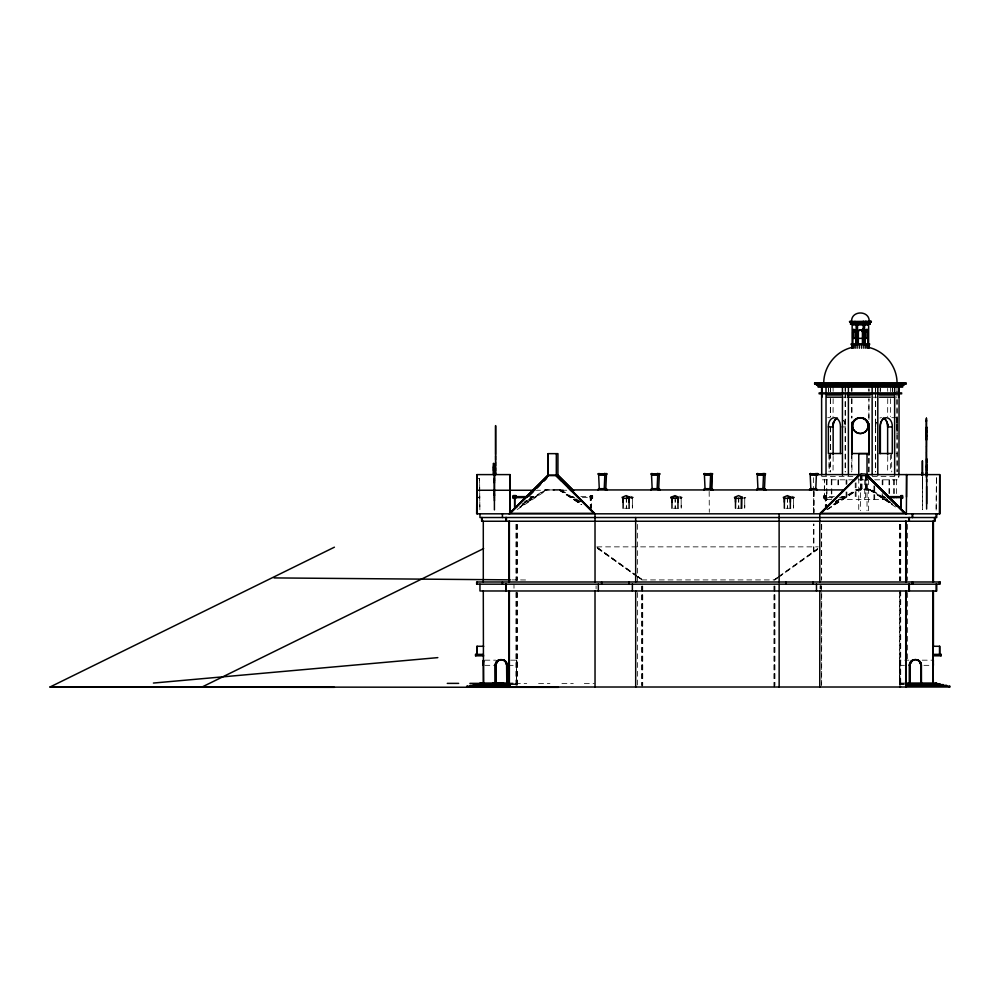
<?xml version="1.0" encoding="UTF-8"?>
<svg xmlns="http://www.w3.org/2000/svg" width="1000" height="1000" viewBox="0 0 1000 1000"><rect width="100%" height="100%" fill="white"/><g stroke="black" fill="none" stroke-linecap="round" stroke-linejoin="round"><path stroke-width="0.75" stroke-dasharray="5 3.75" d="M516.638 660.35L516.613 683.05L516.562 660.175L516.462 663.962L516.462 661.663M516.45 665.337L516.538 663.962M508.15 665.337L516.9 665.337L516.862 663.962M897.025 425.737L897.05 417.688L891.762 417.688M897.013 424.588L897.05 433.537L897.05 417.688M904.438 665.337L899.8 665.337L900.062 660.175L899.963 683.05M899.963 665.337L900.125 663.962M900.312 660.85L900.2 683.05M922.4 487.475L922.45 509.688L922.438 482.663M590.262 498.338L590.25 495.613L592.712 495.613L592.725 497.35L592.725 498.338L590.237 498.338L590.25 495.613M591.237 498.338L591.388 495.613M813.675 512.312L813.737 491.438M824 498.338L823.988 495.613L826.45 495.613L826.462 497.35L826.462 498.338L823.975 498.338L823.988 495.613M824.975 498.338L825.312 495.613M897.025 422.375L897.05 417.938L897.062 420.438M900.037 663.962L899.825 660.175L908.9 660.175M922.438 480.513L922.438 475.4M510.662 660.175L516.875 660.175L516.65 662.712M516.9 665.337L516.862 660.85M479.613 478.537L479.862 510.2L479.613 478.537L476.962 478.537M826.438 498.338L826.45 495.613M591.375 497.35L591.575 495.613L591.75 498.338L591.737 495.613M592.7 498.338L592.712 495.613M900.05 660.35L899.837 661.663M900.3 660.35L900.238 665.337L900.325 663.962M590.237 497.612L590.25 496.625L590.262 508.263M590.413 497.612L590.425 496.625L590.413 508.263M591.213 497.612L591.225 496.625L591.237 508.263M580.875 496.625L591.388 496.625L591.4 508.263M834.35 496.625L825.312 496.625L825.3 506.838M825.475 497.612L825.475 496.625L825.475 506.838M826.275 497.612L826.287 496.625L826.275 506.838M826.438 497.612L826.45 496.625L826.462 506.838M922.387 485.375L922.438 488.188L922.45 474.65M899.825 660.175L899.837 665.337M631.163 498.338L631.613 497.35M680.45 497.35L680 498.338L680.638 497.35M743.55 498.338L744.175 497.35M792.387 498.338L792.837 497.35M631.225 498.338L631.8 497.35M745.775 497.35L744.737 498.338M792.45 498.338L793.025 497.35M860.062 488.688L859.225 489.938L860.05 488.688L867.438 488.688L868.275 489.938L867.425 488.688M860.413 489.938L861.25 488.688L860.387 489.938M773.962 579.913L777.7 577.238M778.95 576.35L817.588 548.65M774.338 579.913L777.125 578.1M778.138 577.2L819.425 547.688M777.463 578.125L774.95 579.913L641.75 579.913L637.975 577.238M778.713 577.238L817.625 549.538M861.8 473.413L861 473.95L861.775 473.413M530.988 497.612L532.487 496.625L524.562 501.712M525.538 501.712L533.462 496.625L529.362 496.625M841.538 497.612L843.213 496.625L835.275 501.712M841.05 496.625L844.175 496.625L833.75 503.35M522.5 504.525L545.375 489.475L560.6 489.475L579.675 502.013M519.725 506.987L545.638 489.938L565.9 489.938M833.213 504.525L856.087 489.475L871.312 489.475L890.387 502.013M834.325 504.438L856.35 489.938L871.05 489.938L893.075 504.438M521.962 504.162L531.962 497.612L528.025 497.612M520.05 507.038L546.862 489.475M517.188 509.55L547.125 489.938M835.45 501.712L841.712 497.612M826.938 509.55L857.575 489.475M827.075 509.55L856.938 489.938M827.387 509.55L857.837 489.938M531.775 497.612L533.462 496.625M844.175 496.625L842.663 497.612L839.538 497.612M840.662 397.188L846.612 397.188M873.312 397.188L876.65 397.188M895.763 397.188L897.075 397.188M827.725 417.688L830.362 417.688M840.662 426.938L845.312 426.938A8.6 6.1 -90 0 0 843.713 420.438M896.025 453.512L897.075 453.512M860.6 473.413L865.962 473.413M821.6 476.525L854.1 476.525M872.275 476.525L899.087 476.525M853.713 479.825L822.075 479.825L822.075 476.525M858.787 479.825L868.1 479.825M874.7 479.825L898.725 479.825L898.725 476.525M535.487 490.262L568.175 490.262M476.812 497.25L479.462 497.25M590.237 497.35L592.725 497.35M823.975 497.35L826.462 497.35M477.125 497.75L479.762 497.75M582.362 497.612L591.4 497.612L591.388 496.625M832.862 497.612L825.3 497.612L825.312 496.625M632.35 498.338L633.387 497.35L630.662 496.188M681.2 498.338L682.225 497.35L679.513 496.188M793.587 498.338L794.613 497.35L791.888 496.188M824.412 499.525L824.412 491.95L824.3 499.525L831.812 499.525M838.6 499.525L889.5 499.525M624.612 508.263L632.35 508.263L632.35 497.612L632.35 508.263M673.462 508.263L681.2 508.263L681.137 497.612L681.2 508.263M737 508.263L744.737 508.263L744.737 497.612L744.737 508.263M785.837 508.263L793.587 508.263L793.587 497.612L793.587 508.263M596.862 546.862L818.275 546.862M813.637 551.825L813.637 524.025M813.913 551.825L813.95 524.025M484.862 660.175L495.712 660.175M922.2 660.175L931.825 660.175M484.812 665.337L495.288 665.337M923.888 665.337L931.875 665.337M508.15 683.05L516.938 683.05M899.762 683.05L904.438 683.05M515.375 683.375L526.737 683.375M538.575 683.375L549.95 683.375M561.912 683.375L573.288 683.375M584.325 683.375L594.275 683.375M510.85 683.838L516.95 683.838M899.75 683.838L904.325 683.838M510.825 684.638L516.962 684.638M904.338 684.638L899.737 684.638L899.775 590.975M511.812 579.862L528.9 580M884.925 497.612L883.238 496.625L884.9 497.612M574.05 497.612L572.525 496.625L580.275 501.712M869.837 489.475L892.812 504.525M869.575 489.938L895.612 506.987M559.125 489.475L579.55 502.85M559.663 489.938L581.775 504.438M558.862 489.938L580.988 504.438M884.737 497.612L887.425 499.25M870.475 489.938L892.55 504.438M870.163 489.938L892.237 504.438M580.45 501.712L572.688 496.625M560.337 489.938L579.775 502.725M559.975 489.938L579.45 502.725M559.6 489.938L581.575 504.438M559.237 489.938L581.312 504.438M884.212 496.625L885.713 497.612M597.812 548.65L636.725 576.35M597.337 547.75L636.112 575.45M637.362 576.35L642.362 579.913M597.087 547.75L635.862 575.45M637.112 576.35L642.113 579.913M597.863 547.75L636.5 575.45M637.75 576.35L642.738 579.913M516.4 660.175L516.725 661.663M922.438 485.725L922.45 477.525L922.45 483.338M825.125 495.613L825.462 498.338M787.525 497.612L787.588 508.263L787.588 499.762M738.688 497.612L738.737 508.263L738.737 499.762M709.175 491.438L709.3 512.312M675.138 497.612L675.2 508.263L675.2 499.762M626.3 497.612L626.35 508.263L626.35 499.762M813.85 491.438L813.913 512.312M516.888 661.663L516.613 665.337L516.487 662.712M922.387 478.875L922.387 480.788M907.638 524.362L907.638 580.438M907.638 592.525L907.638 660.688M900.725 524.362L900.725 580.438M900.725 590.975L900.725 685.462M900.362 524.362L900.362 580.438M900.362 590.975L900.387 684.638M899.775 524.362L899.775 580.438M899.412 524.362L899.412 580.438M899.412 592.525L899.412 685.462M897 391.65L897 387.025L897.087 471.887L897 393.188M896.5 479.825L896.388 498.013M894.15 479.825L894.15 498.013M893.825 479.825L893.825 498.013M892.438 387.025L892.438 391.375M892.3 388.475L892.3 391.375M891.6 453.512L891.737 471.925M890.387 387.025L890.475 391.65M890.4 398.675L890.462 416.525M890.462 454.825L890.475 471.887M889.5 479.825L889.5 493.462M888.988 479.825L888.988 493.462M887.638 388.475L887.75 391.375M887.75 398.675L887.638 416.525M887.75 456.375L887.638 471.875M882.875 479.825L882.875 487.4M882.875 494.988L882.875 499.525M882.2 479.825L882.2 485.887M882.2 493.462L882.2 499.525M880.362 388.475L880.362 391.375M880.138 388.475L880.138 391.375M875.675 387.025L875.675 391.375M875.675 392.837L875.675 471.875M875.487 388.475L875.487 391.375M875.487 392.837L875.487 471.875M874.7 485.887L874.7 499.525M873.925 485.887L873.925 499.525M868.938 388.475L868.962 391.375L868.863 387.025M868.662 479.775L868.637 510.712M867.05 475.138L867.025 510.712M866.95 475.2L866.938 488.688M866.688 475.2L866.675 488.688M865.775 478.2L865.775 488.688M865.75 475.2L865.562 499.525M865.5 475.2L865.512 488.688M864.725 479.825L864.725 499.525M861.988 475.2L861.975 488.688M861.725 475.2L861.712 488.688M860.788 475.2L860.812 488.688M860.525 475.2L860.35 510.712M858.775 478.225L858.75 510.712M856.075 482.863L856.075 499.525M855.238 482.863L855.238 499.525M851.963 387.025L851.938 391.375M851.938 398.675L851.938 418.013M851.938 456.375L851.95 471.925M851.725 388.475L851.7 391.375M851.725 398.675L851.725 418.013M851.712 453.512L851.712 471.925M846.875 479.825L846.875 484.375M846.875 491.95L846.875 499.525M846.1 479.825L846.1 484.375M846.1 491.95L846.1 499.525M845.312 387.025L845.312 391.375M845.312 392.837L845.312 471.875M845.125 387.025L845.125 391.375M845.125 392.837L845.125 471.875M838.6 479.825L838.6 487.4M837.925 479.825L837.925 487.4M833.05 387.025L833.15 391.375M833.15 398.675L833.05 416.525M833.15 456.375L833.05 471.875M831.812 479.825L831.812 487.4M831.812 488.925L831.812 498.013M831.3 479.825L831.3 487.4M831.3 488.925L831.3 498.013M830.413 387.025L830.413 391.65M830.4 398.675L830.4 416.525M830.4 426.938L830.413 471.887M830.337 388.475L830.325 391.65M830.337 398.675L830.337 416.525M830.337 426.938L830.325 471.887M829.2 455.05L829.2 471.925M829.062 453.512L829.062 471.925M828.5 388.475L828.5 391.375M828.363 388.475L828.363 391.375M826.975 479.825L826.975 487.4M826.975 488.925L826.975 499.525M826.65 479.825L826.65 490.438M826.65 491.95L826.65 499.525M821.688 524.362L821.65 580.438M821.688 592.525L821.65 685.462M821.388 524.325L821.388 579.562M821.388 585.8L821.388 685.462M820.863 585.8L820.863 588.913M820.612 585.8L820.612 588.913M820.075 585.8L820.075 588.913M813.95 491.587L813.95 513.212M813.637 477.688L813.637 490.05M813.637 491.587L813.637 513.212M774.95 586.125L774.95 685.462M774.587 586.125L774.587 687.013M774.338 586.125L774.338 685.462M773.962 586.125L773.962 687.013M642.738 586.125L642.738 685.462M642.362 586.125L642.362 685.462M642.113 586.125L642.113 687.013M641.75 586.125L641.75 685.462M637.55 524.362L637.55 581.987M637.55 592.525L637.537 685.462M596.087 585.8L596.087 588.913M517.288 524.362L517.288 580.438M517.288 592.525L517.288 685.462M516.925 524.362L516.925 580.438M516.925 592.537L516.95 684.638M516.337 524.362L516.337 580.438M516.337 592.537L516.312 684.638M515.975 524.362L515.975 580.438M515.975 592.525L515.975 687.013M513.987 584.175L513.987 588.263M843.525 420.438A8.6 6.05 -90 0 1 845.125 426.938M875.487 426.938A8.6 6.1 -90 0 1 876.137 422.375M879.912 418.013A8.6 6.1 -90 0 1 881.562 417.688M875.675 426.938A8.6 6.05 -90 0 1 876.325 422.375M590.438 497.35L590.438 498.338L590.425 495.613L590.438 497.35M591.587 497.35L591.587 498.338L591.562 497.35M592.562 497.35L592.55 498.338L592.537 495.613L592.562 497.35M824.175 497.35L824.175 498.338L824.163 495.613L824.175 497.35M826.3 497.35L826.3 498.338L826.287 495.613L826.3 497.35M936.425 477.413L936.15 511.238L936.425 477.413M860.325 488.688L859.488 489.938L860.3 488.688M861.513 488.688L860.675 489.938L861.488 488.688M532.325 496.625L530.825 497.612L532.325 496.625M844.013 496.625L842.513 497.612L844.013 496.625M868.012 489.938L867.175 488.688L867.987 489.938M867.1 489.938L866.263 488.688L867.075 489.938M866.838 489.938L866 488.688L866.812 489.938M868.938 419.5L868.938 398.675L868.863 419.5M868.962 471.925L868.938 456.375L868.838 471.925M824.412 490.438L824.412 479.825L824.3 490.438"/><path stroke-width="1.5" d="M483.325 665.337L483.5 660.175L483.438 661.663M494.45 497.45L494.4 494.387M494.412 493.713L494.4 480.562M494.387 482.05L494.387 479.862M494.425 467.225L494.425 464.062L494.487 476M495.613 467.738L495.625 474.513M495.613 460.163L495.613 455.725M922.387 475.438L922.412 460.8L922.425 475.4L922.45 472.4L922.438 473.188M926.425 464.35L926.413 477.3M926.462 463.75L926.413 446.8M926.462 446.512L926.5 435.562M926.5 437.75L926.475 440.288M926.388 433.35L926.388 430.163M926.4 428.2C926.612 424.188 926.5 430.35 926.513 427.275M926.425 424.55L926.413 418.088M926.625 486.438L926.625 509.025M926.625 481.912L926.65 458.675L926.663 461.075M932.862 665.337L933.037 660.175L933.175 683.05M933.012 683.05L933.35 660.175M933.263 663.962L933.1 665.337L932.875 660.175M483.325 663.962L483.425 660.175M493.525 467.2L493.5 463.275L493.488 463.925M494.412 497.688L494.412 509.9M494.412 494.725L494.412 495.45L494.412 491.275M494.412 493.162L494.45 495.962M495.613 454.487L495.6 425.6L495.588 466.025M515.737 495.613L515.725 497.35L515.737 495.613L513.275 495.613L513.288 498.338L515.75 498.338M514.775 498.338L514.763 495.613L514.75 498.338M901.112 497.35L901.125 498.338L900.962 495.613L902.45 495.613L902.463 498.338L900.95 498.338L901.137 495.613M926.513 433.338L926.425 425M926.425 418.288L926.413 421.125M926.5 433.837L926.5 436.987M926.5 432.225L926.513 428.6L926.513 431.125M933.175 663.962L933.188 660.85M933.1 661.663L932.9 663.962M493.462 473.75L493.5 464.65M493.5 467.075L493.5 470.65M493.525 466.675L493.525 475M494.425 471.1L494.412 472.4M926.475 466.25L926.462 467.013M483.413 660.85L483.438 662.712M623.15 502.175L623.175 497.612L623.112 508.263M629.15 502.175L629.175 497.612L627.175 496.95L629.175 497.612M671.988 502.175L672.013 497.612L673.962 496.95M677.987 502.175L678.012 497.612L676.012 496.95M735.537 502.175L735.5 497.612L735.5 508.263M784.375 502.175L784.4 497.612L784.338 508.263M790.375 502.175L790.4 497.612L788.4 496.95M926.45 433.462L926.425 437.05L926.4 434.663M926.413 425.625L926.513 429.113M926.625 476.25L926.612 472.175M510.325 512.3L510.025 474.6L476.962 474.6L476.65 513.812L940.05 513.812L939.725 474.6L866.275 474.6M494.462 472.962L494.438 467.525M494.487 475.062L494.412 480.887M495.588 474.95L495.613 472.55M509.712 513.812L510.025 474.6L510.025 512.3M513.263 497.35L513.438 495.613L513.45 498.338L513.263 497.35L515.55 497.35L515.562 495.613L515.575 497.35M906.363 513.812L906.675 474.6M926.675 479.288L926.675 503.725M939.412 513.812L939.725 474.6M494.412 477.938L494.4 480.15M494.462 474.312L494.487 473.688M528.062 496.625L514.587 496.625L514.6 508.263L517.075 506.625M514.75 497.612L514.763 496.625L514.75 508.263M926.462 474.05L926.413 452.65M848.575 383.9L849.5 385.588L848.575 382.775M854.95 321.65L854.95 321.388M857.55 321.85L857.562 321.65M506.5 662.463L505.725 661.663L506.525 662.463A5.75 5.75 0 0 0 495.838 665.337L496.225 662.712L495.325 665.337L495.325 683.05L495.525 665.337L498 660.85L496.062 662.463L498.013 660.85M495.8 683.05L495.462 663.962L497.15 661.663M909.4 683.05L909.362 665.337L912.113 660.85L911.263 661.263M921.45 683.05L921.413 665.337A5.75 5.75 0 0 0 915.7 659.587A5.75 5.75 0 0 0 909.95 665.337L909.575 663.962L912.775 660.35L911.162 661.263L913.188 660.175L911.812 660.85M495.487 665.337L496.425 662.712M495.962 663.85L495.688 683.05M823.75 382.775C823.85 366.637 835.375 351.9 850.913 347.688M851.6 321.388C851.225 310.175 869.575 310.175 869.2 321.388M909.737 663.962L909.475 665.337L910.3 662.712M909.638 683.05L909.675 665.337L910.575 662.712M820.475 384.75L820.3 385.588L816.612 384.738L814.675 383.9L814.675 382.775L906.125 382.775L906.038 383.9L901.725 385.3M821.263 382.775L821.087 384.738L816.612 384.738M848 382.775L848.5 384.738L824.562 384.75L824.388 385.588L819.362 383.9L819.362 382.775M850.812 321.85L849.938 321.388M849.95 321.65L871.375 321.388L870.025 322.062L870.863 321.388M851.762 322.062L851 321.388M495.513 663.85L496.062 662.712M909.587 663.85L911.413 661.263M910.138 662.712L911.188 661.663M604.225 475.2L604.888 473.95L604.237 488.688M606.462 473.95L605.812 488.688M657.113 475.2L657.775 473.95L657.125 488.688M710 475.2L710.662 473.95L710 488.688M711.587 475.2L712.237 473.95L711.587 488.688L711.6 475.2L705.037 475.2L704.375 473.95L705.037 488.688M606.487 473.95L605.825 475.2L599.263 475.2L598.6 473.95L599.275 488.688M762.9 475.2L763.562 473.95L762.9 488.688M863.162 321.388L862.95 322.062L863.3 321.388M598.8 488.688L597.962 489.938L598.775 488.688L606.287 488.688L607.15 489.938L606.287 488.688M651.688 488.688L650.85 489.938L651.663 488.688L659.175 488.688L660.037 489.938L659.175 488.688M704.575 488.688L703.737 489.938L704.55 488.688L712.062 488.688L712.925 489.938L712.062 488.688M757.463 488.688L756.625 489.938L757.438 488.688L764.95 488.688L765.812 489.938L764.95 488.688M810.337 488.688L809.513 489.938L810.325 488.688L816.263 488.688L817.113 489.938M811.062 489.938L811.912 488.688M496.325 662.463L497.475 661.263M911.513 661.263L910.362 662.463M496.213 662.463L496.987 661.663M910.175 662.463L910.938 661.663M509.363 513.812L548.062 475.138L548.062 453.65M526.663 497.337L548.413 475.6L555.962 475.6L561.475 481.037M529.788 495.012L533.025 491.775M540 484.8L536.775 488.025L540.988 483.725M545.962 478.837L543.812 480.988L547 477.762M843.1 490.8L858.775 475.138L867.05 475.138L906.025 513.812M853.688 481.037L858.037 476.688M509.062 513.812L548.038 475.138L557.95 475.138L573.562 490.625M548.375 475.6L510.35 513.337L593.725 513.337L555.962 475.6M529.625 495.012L533.962 490.7M819.812 581.987L819.762 513.812L858.75 475.138L858.775 453.65L868.662 453.65M819.775 513.812L844.4 489.475M849.575 384.75L870.95 384.75L871.925 382.775M865.775 321.388L865.337 322.062L866.038 321.388M880.925 384.75L881 385.588L882.887 384.738L883.9 382.775M497.537 660.85L498.338 660.35L496.975 661.263L498.762 660.175M911.65 660.85L912.788 660.175M497.762 660.85L498.65 660.35M606 473.413L606.8 473.95L598.263 473.95L606.825 473.95M651.175 473.95L659.712 473.95L651.15 473.95L651.95 473.413M711.775 473.413L712.575 473.95L704.038 473.95L712.6 473.95M756.925 473.95L765.487 473.95L756.925 473.95L757.75 473.413M817.55 473.413L818.35 473.95L809.812 473.95L818.375 473.95M598.263 473.95L599.062 473.413M704.038 473.95L704.837 473.413M809.812 473.95L810.612 473.413M334.412 687.337L50 687.013L334.412 547.188M50 687.013L202.05 687.013L483.65 548.562M870.212 321.65L869.013 322.062L870.212 321.388M870.013 322.062L871.35 321.65L849.425 321.65L870.913 321.85L869.987 321.85M670.925 497.35L675 495.613L678.863 497.35L678.413 498.338L671.488 498.338L670.925 497.35L671.5 498.338M912.3 660.35L912.95 660.175M498.425 660.35L499.075 660.175M870.95 384.75L871.025 385.588L872 384.738L896.1 384.75L899.388 383.9L899.388 382.775M900.425 385.588L906.038 383.9L814.675 383.9L814.762 382.775M153.412 683.05L437.825 657.625M850.487 322.05L870.312 322.05M850.238 322.238L870.562 322.238M850.238 322.4L870.562 322.4M850.487 323.812L870.312 323.812M850.487 324.038L870.312 324.038M852.4 324.312L862.763 324.312M864.987 324.312L868.375 324.312M852.4 324.837L862.763 324.837M864.775 324.837L868.375 324.837M852.738 331.987A2.062 1.462 -90 0 1 854.2 329.762A2.062 1.462 -90 0 1 855.662 331.987L856.775 331.987M864.025 331.987L865.188 331.987A2.062 1.45 -90 0 1 867.4 330.062M864.975 343.888L864.975 338.363L868.088 338.363L868.05 331.987L866.938 331.987A2.062 1.462 -90 0 0 864.4 330.425M858.312 338.363L862.45 338.363M851.087 343.888L869.688 343.888M851.2 344.675L869.6 344.675M904.188 384.738L896.263 385.588L896.1 384.75M819.1 385.538L901.7 385.538M818.062 386.362L902.738 386.362M818.062 387.025L902.738 387.025M819.1 392.9L901.7 392.9M819.1 393.825L901.7 393.825M827.038 395L841.062 395M847.237 395L870.225 395M879.5 395L893.625 395M827.038 397.188L841.062 397.188M847.237 397.188L870.225 397.188M879.5 397.188L893.625 397.188M841.137 453.512L828.363 453.512L828.363 426.938L833.05 426.938A8.6 6.05 -90 0 1 837.45 418.013M879.438 453.512L892.3 453.512L892.3 426.938L887.638 426.938A8.6 6.1 -90 0 0 883.213 418.013M851.7 453.512L868.962 453.512M815.188 474.6L860.075 474.6M866.675 475.6L859.087 475.6L821.062 513.337L904.438 513.337L866.675 475.6L897.375 506.037M570.712 489.475L595.013 513.812L595.037 581.987M570.462 489.938L843.925 489.938M477.875 490.262L533.925 490.262M887.837 496.625L901.137 496.625L900.95 508.263M902.45 495.613L902.463 497.35L900.95 497.35L900.95 498.338M524.9 497.612L514.587 497.612L514.587 496.625M671.963 497.612L671.963 508.263M677.962 497.612L677.962 508.263M788.337 496.95L790.4 497.612M889.163 497.612L900.95 497.612L901.137 508.263L895.962 504.988M483.725 646.287L476.887 646.287L476.887 654.362M932.975 646.287L939.8 646.287L939.8 654.362M483.438 654.362L475.5 654.362L475.5 655.812L483.738 655.812M932.825 654.362L941.2 654.362L941.2 655.812L932.962 655.812L932.975 590.975M932.825 657.3L933.337 683.05M506.525 662.712L505.213 661.263L507.125 663.962A5.75 5.75 0 0 1 507.337 665.337L506.75 665.337A5.75 5.75 0 0 0 501 659.587A5.75 5.75 0 0 0 495.238 665.337M909.362 665.337A5.75 5.75 0 0 1 915.113 659.587A5.75 5.75 0 0 1 920.863 665.337L921.3 683.05M509.487 683.05L479.963 683.05L479.963 683.838M905.25 683.05L936.737 683.05L936.737 683.838M447.275 683.375L458.65 683.375M469.888 683.375L481.262 683.375M492.5 683.375L503.875 683.375M510.213 683.838L476.65 683.838L476.65 684.638M905.812 683.838L940.05 683.838L940.05 684.638M510.213 684.638L473.338 684.638L473.338 685.425M905.85 684.638L943.363 684.638L943.363 685.425M510.163 685.425L470.012 685.425L470.012 686.225M905.875 685.425L946.688 685.425L946.688 686.225M510.125 686.225L466.7 686.225L466.7 687.013L950 687.013L950 686.225L905.9 686.225M202.05 687.013L558.438 687.337M274.025 577.913L510.25 579.85M819.15 385.3L814.762 383.9M821.263 383.9L824.562 384.75M918.012 660.175L919.175 660.85L918.35 660.35M503.988 660.175L505.062 660.85L504.087 660.35M869.887 347.688C885.425 351.9 896.95 366.637 897.05 382.775M503.663 660.175L504.387 660.35M839.55 385.588L836.612 383.9L836.612 382.775M903.925 512.1L906.525 513.812M605.237 473.95L604.438 473.413L605.212 473.95M764.663 473.413L765.462 473.95M658.888 473.413L659.688 473.95M918.863 660.85L918.05 660.35L919.725 661.263L919.087 660.85M504.663 660.85L503.938 660.35L505.65 661.663M919.538 661.263L918.688 660.85L919.625 661.663M504.575 660.85L505.35 661.263M572.825 490.7L557.612 475.6L572.812 490.812M556.337 475.138L572.125 490.8M568.05 487.55L571.325 490.812M905.725 513.812L867.025 475.138L867.025 453.65M573.6 490.8L557.925 475.138L557.95 453.65L548.038 453.65L548.038 475.138M595.013 513.812L556.312 475.138L556.337 453.65M505.138 661.263L507.062 665.337L506.95 683.05M920.025 661.663L921.1 665.337L920.163 662.463M920.562 662.463L919.788 661.663L920.713 662.712M920.325 662.463L919.225 661.263L921.188 663.85L920.512 662.712M505.487 661.663L506.375 662.463M711.338 489.938L710.5 488.688L711.312 489.938M605.562 489.938L604.725 488.688L605.538 489.938M816.263 488.688L817.087 489.938M757.262 473.95L757.925 488.688M757.288 473.95L757.938 475.2L764.475 475.2L765.15 473.95L764.488 488.688M506.238 662.712L507.025 665.337M920.238 662.712L920.975 665.337L921.012 683.05M506.125 662.712L506.825 665.337M899.388 383.9L899.562 384.738L901.275 383.9L901.275 382.775M920.7 663.85L921.413 665.337L921.038 663.962M920.962 663.962L921.25 665.337M507.088 663.962L507.3 665.337M506.75 663.85L507.262 683.05M506.613 663.962L506.788 683.05M882.887 384.738L882.812 382.775M871.925 383.9L872 384.738L872.475 382.775M515.75 497.612L515.562 496.625M933.125 660.35L933.375 665.337M926.612 470.438L926.637 464.712M476.962 474.6L477.287 513.812M926.413 421.538L926.413 419.812M495.613 461.775L495.588 471.175M494.412 482.275L494.412 483.025M932.887 661.663L932.9 665.337M926.5 432.562L926.438 429.95L926.462 452.225M926.475 439.812L926.438 436.112M902.438 497.35L902.438 498.338M494.425 468.725L494.425 469.875M926.413 420.562L926.413 425.087M926.425 435.737L926.45 431.938M514.4 498.338L514.225 497.35M494.487 470.163L494.412 492.25M494.5 472.625L494.5 474.05M494.4 496.213L494.45 500.838M483.438 663.962L483.488 683.05L483.288 590.975M483.363 662.712L483.363 665.337M949.3 686.225L949.3 687.013M946 685.425L946 686.225M942.7 684.638L942.7 685.425M940.9 654.362L940.9 655.812M939.525 646.287L939.525 654.362M939.412 581.987L939.412 584.175M939.412 683.838L939.412 684.638M936.737 513.812L936.737 517.525L479.963 517.525L479.963 513.812M936.737 584.175L936.737 590.975L479.963 590.975L479.963 584.175M936.112 513.812L936.112 517.525M936.112 584.175L936.112 590.975M936.112 683.05L936.112 683.838M935.075 517.525L935.075 521.25L481.625 521.25L481.625 517.525M934.463 517.525L934.463 521.25M933.413 521.25L933.413 581.987M933.413 590.975L933.413 646.625M933.125 590.975L933.125 646.625M932.825 521.25L932.825 581.987M932.825 590.975L932.825 683.05M926.663 461.512L926.663 462.375M920.863 665.337L920.9 683.05M912.65 581.987L912.65 584.175M912.625 513.812L912.625 517.525M912.312 513.812L912.312 517.525M912.312 581.987L912.312 584.175M909.95 665.337L909.95 683.05M909.75 665.337L909.837 683.05M909.325 517.525L909.325 521.25M909.338 584.175L909.338 590.975M909.013 517.525L909.013 521.25M909.013 584.175L909.013 590.975M906.525 474.6L906.525 497M906.025 521.25L906.025 581.987M906.025 590.975L906.025 687.013M905.725 521.25L905.725 581.987M905.725 590.975L905.725 687.013M904.013 382.775L903.925 383.9M901.438 382.775L901.438 383.9M900.413 686.225L900.413 687.013M899.538 382.775L899.538 383.9M899.712 686.225L899.712 687.013M899.087 387.025L898.962 474.975M898.838 387.025L898.838 392.9M898.838 395L898.838 397.188M894.65 387.025L894.65 474.975M887.638 423.963L887.638 454.825M880.362 453.512L880.362 426.938A8.6 6.05 -90 0 1 883.238 418.95M880.138 453.512L880.138 426.938A8.6 6.1 -90 0 1 886.225 417.688A8.6 6.1 -90 0 1 892.3 426.938M877.8 387.025L877.8 474.975M872.15 387.025L872.15 474.975M869.062 344.675L869.038 348.225M868.625 322.4L868.625 343.888M868.5 344.675L868.5 348.225M868.05 322.4L868.05 324.837M867.887 338.363L867.887 343.888M867.387 344.675L867.387 348.225M866.963 329.125L866.938 337.938M865.788 344.675L865.788 348.225M865.138 322.4L865.138 324.837M865.188 338.363L865.138 331.987A2.062 1.462 -90 0 1 866.6 329.762A2.062 1.462 -90 0 1 868.05 331.987M864.575 322.4L864.575 343.888M863.838 344.675L863.838 348.225M863.225 322.4L863.225 343.888M862.425 322.4L862.425 324.837M862.45 329.125L862.425 343.888M861.637 344.675L861.637 348.225M859.362 344.675L859.362 348.225M858.312 322.4L858.312 324.837M858.312 343.888L858.375 331.987A2.05 2.05 0 0 1 860.413 329.762A2.05 2.05 0 0 1 862.45 331.987A2.062 2.062 0 0 0 860.375 329.762A2.062 2.062 0 0 0 858.312 331.987M857.525 322.4L857.525 343.888M857.15 344.675L857.15 348.225M856.225 330.075L856.225 337.75M856.162 322.4L856.162 343.888M855.775 343.888L855.775 338.363L852.712 338.363L852.712 331.987L853.838 331.987A2.062 1.45 -90 0 1 855.675 329.837M855.612 322.4L855.612 324.837M855.662 331.987L855.612 338.363M855.163 344.675L855.163 348.225M853.838 329.125L853.838 337.938M853.538 344.675L853.538 348.225M852.875 338.363L852.875 343.888M852.712 322.4L852.712 324.837M852.375 344.675L852.3 348.225M852.15 322.4L852.15 343.888M851.938 422.475L851.938 454.825M851.737 344.675L851.762 348.225M851.725 422.475L851.725 454.825M848.4 387.025L848.4 474.975M842.438 387.025L842.438 474.975M840.438 453.512L840.438 426.938A8.6 6.05 -90 0 0 834.4 417.688A8.6 6.05 -90 0 0 828.363 426.938M837.712 382.775L837.712 383.9M833.15 422.475L833.15 454.825M826.025 387.025L826.025 474.975M821.963 387.025L821.963 392.9M821.963 395L821.963 397.188M821.6 387.025L821.712 474.975M821.413 382.775L821.413 383.9M819.812 590.975L819.775 687.013M819.525 382.775L819.525 383.9M816.875 382.775L816.875 383.9M816.787 382.775L816.787 383.9M816.462 584.175L816.5 590.975M815.788 488.688L816.438 473.95L815.788 475.2L810.812 475.2L810.15 473.95L810.825 488.688M813.175 581.987L813.15 584.175M790.337 497.612L790.337 508.263M785.738 581.987L785.738 584.175M779.112 513.812L779.15 581.987M779.137 584.175L779.15 687.013M658.7 488.688L659.35 473.95L658.713 475.2L652.15 475.2L651.488 473.95L652.15 488.688M635.662 517.525L635.688 581.987M635.7 590.975L635.688 687.013M632.388 584.175L632.375 590.975M629.113 497.612L629.113 508.263M629.05 581.987L629.062 584.175M601.6 581.987L601.625 584.175M598.3 584.175L598.337 590.975M595.013 590.975L595.037 687.013M516.987 686.225L516.987 687.013M516.275 686.225L516.275 687.013M509.363 521.25L509.363 581.987M509.363 590.975L509.363 687.013M509.062 521.25L509.062 581.987M509.062 590.975L509.062 687.013M507.188 665.337L507.025 683.05M506.413 517.525L506.413 521.25M506.062 517.525L506.062 521.25M506.075 584.175L506.075 590.975M505.75 517.525L505.75 521.25M505.75 584.175L505.75 590.975M502.438 513.812L502.438 517.525M502.438 581.987L502.438 584.175M483.288 521.25L483.288 581.987M482.225 517.525L482.225 521.25M480.575 683.05L480.575 683.838M477.287 581.987L477.287 584.175M477.287 683.838L477.287 684.638M477.175 646.287L477.175 654.362M475.8 654.362L475.8 655.812M473.988 684.638L473.988 685.425M467.4 686.225L467.4 687.013M865.462 419.75A7.8 7.8 0 0 1 865.487 431.712A7.8 7.8 0 0 1 853.7 429.637M853.138 428.425A7.8 7.8 0 0 1 856.562 418.988M861.8 418.05A7.8 7.8 0 0 1 864.362 418.988M856.35 330.425A2.062 1.45 -90 0 1 856.575 330.887M833.15 426.938A8.6 6.1 -90 0 1 836.05 418.95M851.963 426.938A8.537 8.537 0 0 1 858.138 418.013M862.788 418.013A8.537 8.537 0 0 1 864.938 418.95M866.75 420.45A8.537 8.537 0 0 1 868.962 426.938A8.6 8.6 0 0 0 860.3 417.688A8.6 8.6 0 0 0 851.725 426.938M884.875 418.95A8.6 6.05 -90 0 1 887.75 426.938M514.612 497.35L514.6 498.338L514.587 495.613L514.612 497.35M902.3 497.35L902.3 498.338L902.288 495.613L902.3 497.35M741.562 497.612L741.5 508.263L741.562 497.612M630.025 497.35L629.575 498.338L622.65 498.338L622.087 497.35L626.163 495.613L630.025 497.35M742.412 497.35L741.963 498.338L735.037 498.338L734.475 497.35L738.55 495.613L742.412 497.35M791.25 497.35L790.8 498.338L783.875 498.338L783.312 497.35L787.387 495.613L791.25 497.35M818.012 473.95L817.362 475.2L818.037 473.95M940.05 581.987L476.65 581.987L476.65 584.175L940.05 584.175L940.05 581.987M816.787 473.95L815.987 473.413L816.762 473.95M763.9 473.95L763.1 473.413L763.875 473.95M711.012 473.95L710.212 473.413L710.987 473.95M658.125 473.95L657.325 473.413L658.1 473.95M505.613 661.263L504.825 660.85L505.588 661.263M764.225 489.938L763.388 488.688L764.2 489.938M658.45 489.938L657.613 488.688L658.425 489.938M868.938 454.825L868.938 423.963L868.863 454.825M856.3 432.5A7.8 7.8 0 0 0 868.012 425.737A7.8 7.8 0 0 0 856.3 418.988A7.8 7.8 0 0 0 856.3 432.5"/></g></svg>
